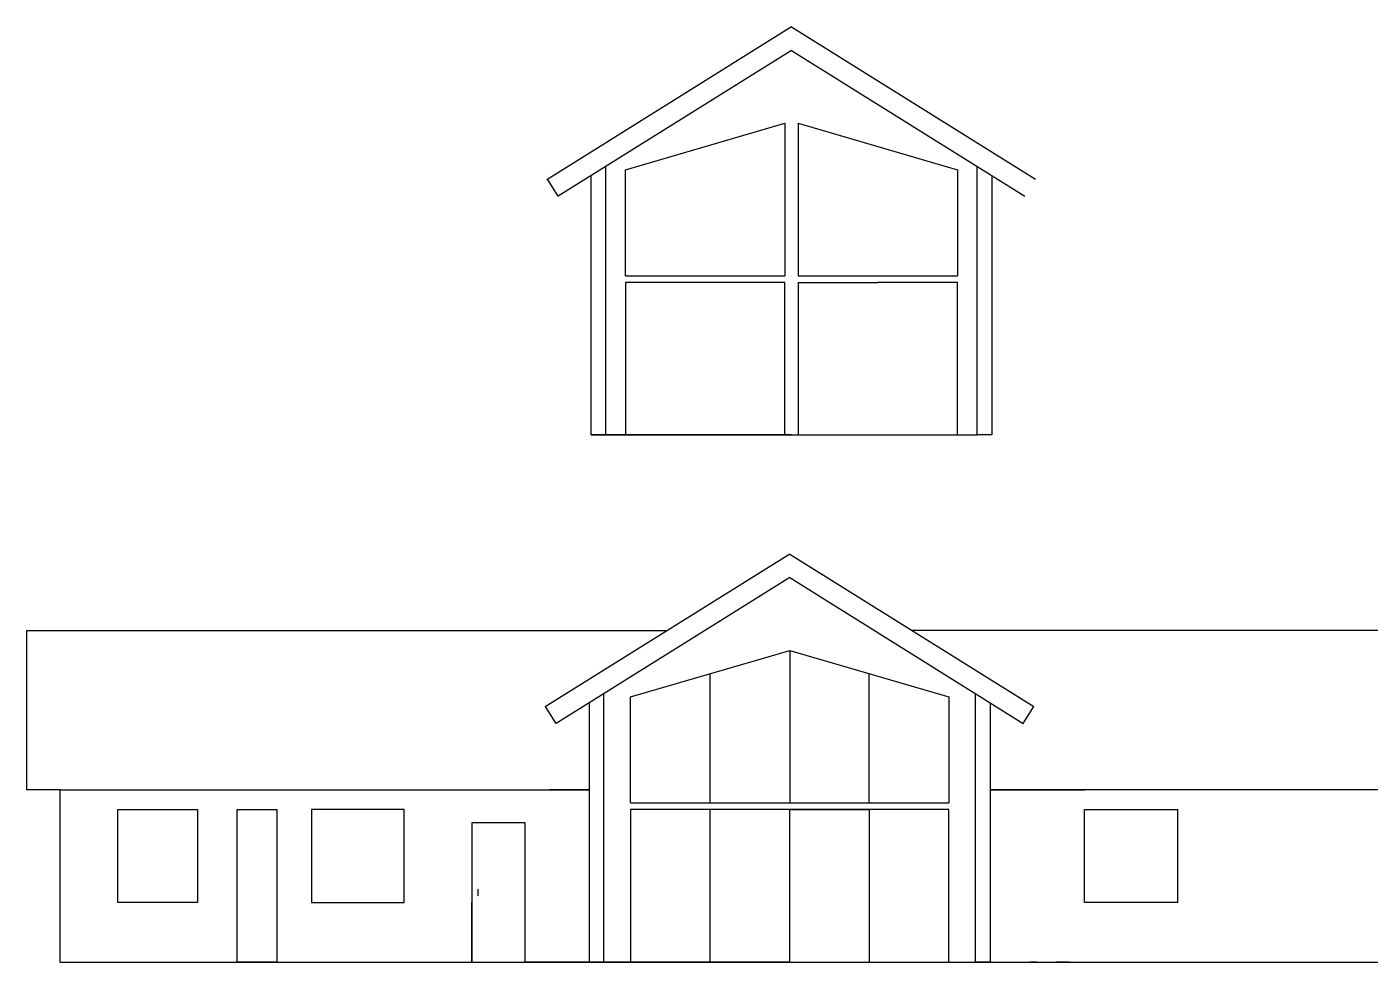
# Model space of a CAD drawing. Header units: millimetres. Extents: x -19900 to 40400, y -12000 to 32304.
# Drawn here: x -700 to 19550, y 18200 to 32304 of the extents above; entities that cross this region are included whole.
import ezdxf

# ---------------------------------------------------------------- set-up
doc = ezdxf.new("R2010")
doc.units = ezdxf.units.MM
doc.layers.get('0').update_dxf_attribs({"lineweight": 25, "true_color": 0xffffff})
doc.layers.add('Mått', color=178, linetype='Continuous', lineweight=25, true_color=0x000000)

msp = doc.modelspace()

# ---------------------------------------------------------------- linework, layer by layer
for p, q in [((10827, 32304), (7139, 29999)), ((10827, 32304), (14506, 30005)), ((10827, 31950), (7307, 29750)), ((10827, 31949), (7307, 29749)), ((10827, 31950), (14347, 29750)), ((8327, 30150), (10727, 30850)), ((10727, 30850), (10727, 28550)), ((10926, 30852), (10926, 28552)), ((10927, 30850), (13327, 30150)), ((8027, 26150), (8027, 30199)), ((13627, 26150), (13627, 30200)), ((7307, 29750), (7148, 30005)), ((7807, 26150), (7807, 30063)), ((8327, 28550), (8327, 30150)), ((13327, 30150), (13327, 28550)), ((13847, 30063), (13847, 26150)), ((8027, 28750), (8027, 28950)), ((8327, 28550), (10727, 28550)), ((10727, 28450), (8327, 28450)), ((8327, 28450), (8327, 26150)), ((10727, 26150), (10727, 28450)), ((10927, 28450), (12127, 28450)), ((13327, 28450), (12127, 28450)), ((13327, 26150), (13327, 28450)), ((7807, 26150), (7807, 27050)), ((8027, 26150), (8027, 27050)), ((13627, 26150), (13627, 27050)), ((10827, 26150), (7807, 26150)), ((7807, 26150), (8027, 26150)), ((8027, 26150), (8227, 26150)), ((8027, 26150), (8307, 26150)), ((8027, 26150), (8307, 26150)), ((8027, 26150), (8307, 26150)), ((8027, 26150), (8307, 26150)), ((8027, 26150), (10827, 26150)), ((8427, 26150), (9627, 26150)), ((12027, 26150), (13227, 26150)), ((13847, 26150), (13627, 26150)), ((10800, 24354), (7113, 22049)), ((10800, 24354), (14479, 22054)), ((10800, 24000), (7280, 21800)), ((10801, 23999), (7281, 21799)), ((10800, 24000), (14320, 21800)), ((-700, 20800), (-700, 23200)), ((-700, 23200), (8954, 23200)), ((22300, 23200), (12646, 23200)), ((8400, 22200), (10800, 22900)), ((10800, 22900), (13200, 22200)), ((10800, 22900), (10800, 20600)), ((9600, 20600), (9600, 22550)), ((12000, 20600), (12000, 22550)), ((7780, 18200), (7780, 22112)), ((8000, 18200), (8000, 22249)), ((8400, 20600), (8400, 22200)), ((13200, 22200), (13200, 20600)), ((13600, 18200), (13600, 22250)), ((13820, 22112), (13820, 18200)), ((7280, 21800), (7121, 22054)), ((14320, 21800), (14479, 22054)), ((8000, 20800), (8000, 21000)), ((-200, 20800), (-700, 20800)), ((-200, 18200), (-200, 20800)), ((-200, 20800), (7780, 20800)), ((7780, 20800), (7175, 20800)), ((21800, 20800), (13820, 20800)), ((13820, 20800), (15245, 20800)), ((670, 19100), (670, 20500)), ((670, 20500), (1870, 20500)), ((1870, 20500), (1870, 19100)), ((2470, 18200), (2470, 20500)), ((2470, 20500), (3070, 20500)), ((2470, 20500), (3070, 20500)), ((3070, 20500), (3070, 18200)), ((4990, 20500), (3590, 20500)), ((3590, 20500), (3590, 19100)), ((4990, 19100), (4990, 20500)), ((8400, 20600), (13200, 20600)), ((10800, 20500), (8400, 20500)), ((8400, 20500), (8400, 18200)), ((9600, 18200), (9600, 20500)), ((10800, 18200), (10800, 20500)), ((10800, 20500), (12000, 20500)), ((12000, 20500), (10800, 20500)), ((12000, 20500), (12000, 18200)), ((13200, 20500), (12000, 20500)), ((13200, 18200), (13200, 20500)), ((15245, 20500), (16645, 20500)), ((15245, 19100), (15245, 20500)), ((16645, 20500), (16645, 19100)), ((6810, 20300), (6010, 20300)), ((6010, 20300), (6010, 18200)), ((6810, 18200), (6810, 20300)), ((6100, 19300), (6100, 19200)), ((1870, 19100), (670, 19100)), ((3590, 19100), (4990, 19100)), ((6010, 18200), (6010, 19100)), ((7780, 18200), (7780, 19100)), ((8000, 18200), (8000, 19100)), ((13600, 18200), (13600, 19100)), ((16645, 19100), (15245, 19100)), ((-200, 18200), (21800, 18200)), ((3070, 18200), (2470, 18200)), ((6010, 18200), (6910, 18200)), ((7780, 18200), (6810, 18200)), ((10800, 18200), (7780, 18200)), ((7780, 18200), (8000, 18200)), ((8000, 18200), (8200, 18200)), ((8000, 18200), (8280, 18200)), ((8000, 18200), (8280, 18200)), ((8000, 18200), (8280, 18200)), ((8000, 18200), (8280, 18200)), ((8000, 18200), (10800, 18200)), ((8400, 18200), (9600, 18200)), ((12000, 18200), (13200, 18200)), ((13820, 18200), (13600, 18200)), ((13820, 18200), (14520, 18200)), ((13820, 18200), (17040, 18200)), ((14520, 18200), (14420, 18200)), ((14520, 18200), (14920, 18200)), ((14920, 18200), (14820, 18200)), ((14920, 18200), (15820, 18200)), ((14920, 18200), (15020, 18200)), ((15020, 18200), (14920, 18200)), ((14920, 18200), (14970, 18200)), ((15820, 18200), (15920, 18200)), ((16965, 18200), (17565, 18200)), ((17565, 18200), (20120, 18200))]:
    msp.add_line(p, q)
at = {"layer": 'Mått'}
for p, q in [((10926, 28552), (13327, 28550)), ((10927, 28450), (10927, 26150)), ((10827, 26150), (13627, 26150))]:
    msp.add_line(p, q, dxfattribs=at)

doc.saveas('drawing.dxf')
